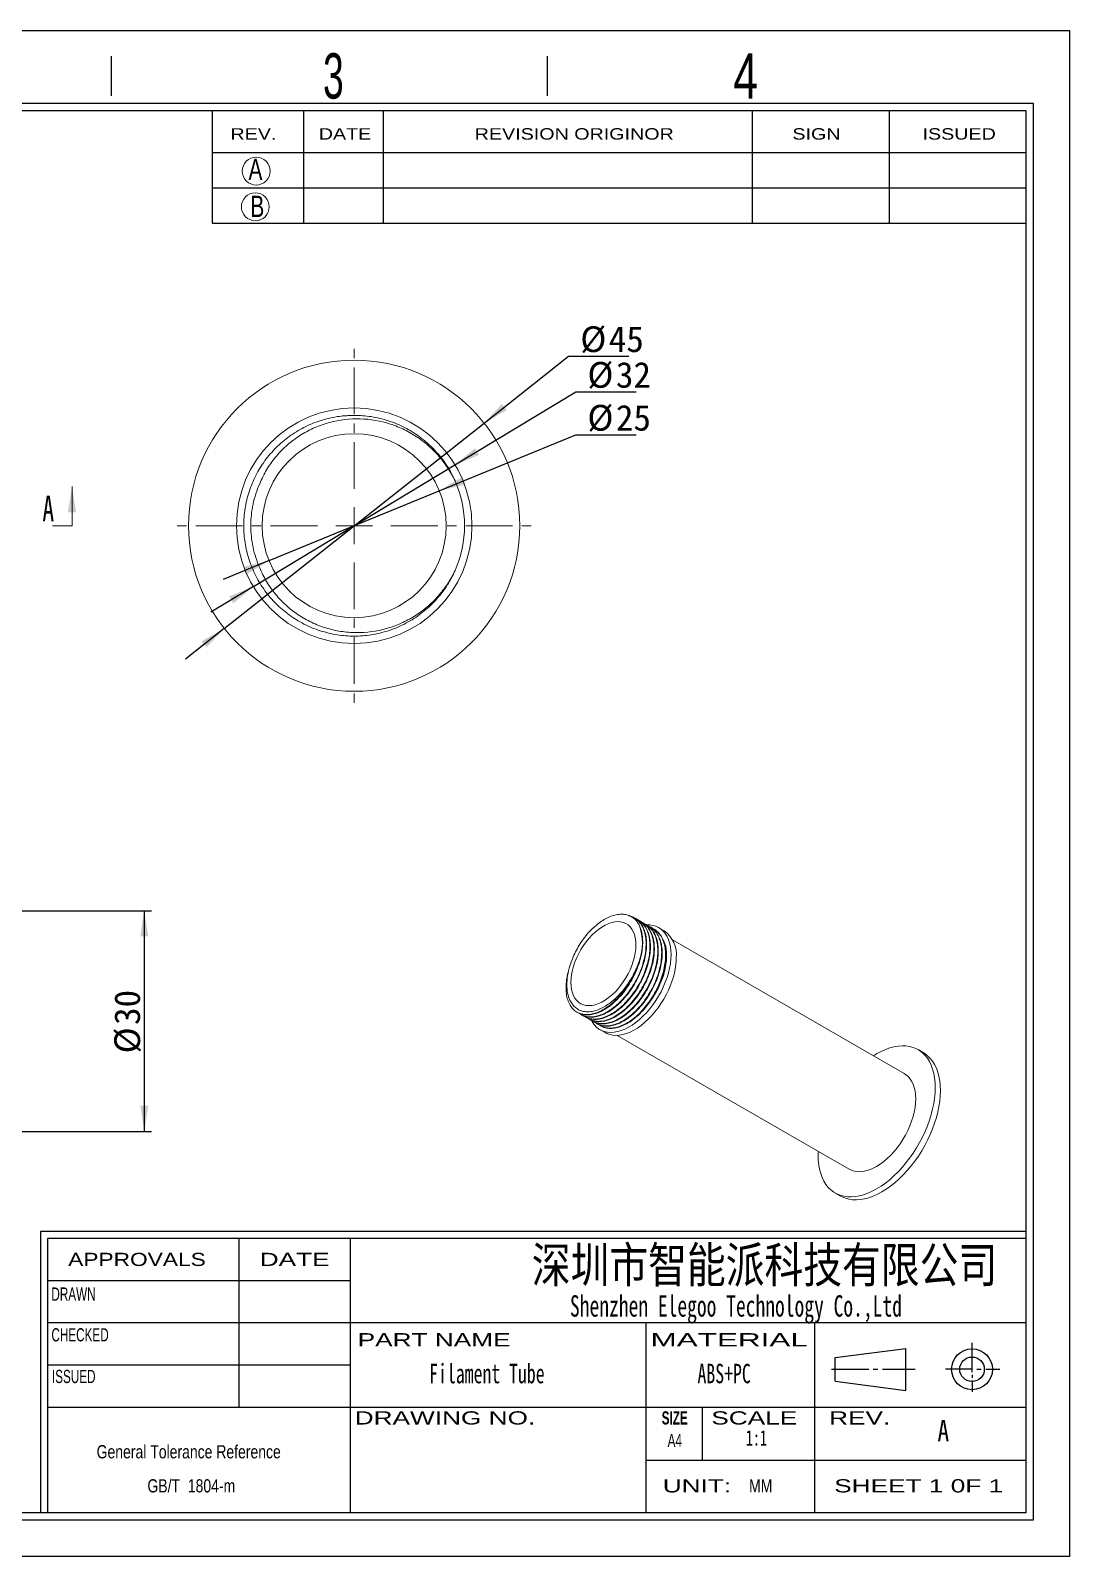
# Model space of a CAD drawing. Header units: millimetres. Extents: x 2 to 295, y 1 to 209.
# Drawn here: x 154 to 295.1, y 1.3 to 208.7 of the extents above; entities that cross this region are included whole.
import ezdxf

# ---------------------------------------------------------------- set-up
doc = ezdxf.new("R2010")
doc.units = ezdxf.units.MM
doc.linetypes.add('CENTER', pattern=[10.16, 6.35, -1.27, 1.27, -1.27])
doc.layers.add('DIM', color=5, linetype='Continuous')
doc.layers.add('SLD-0', color=179, linetype='Continuous')
doc.layers.add('中心线', color=1, linetype='CENTER', lineweight=15)
doc.styles.add('SLDTEXTSTYLE0', font='SIMSUN.TTC', dxfattribs={"width": 0.67})
doc.styles.add('SLDTEXTSTYLE1', font='SIMSUN.TTC', dxfattribs={"width": 0.67})
doc.styles.add('SLDTEXTSTYLE10', font='SIMSUN.TTC', dxfattribs={"width": 0.8, "bigfont": 'bigfont'})
doc.styles.add('SLDTEXTSTYLE11', font='SIMSUN.TTC', dxfattribs={"width": 0.8})
doc.styles.add('SLDTEXTSTYLE12', font='SIMKAI.TTF', dxfattribs={"width": 0.67})
doc.styles.add('SLDTEXTSTYLE13', font='SIMSUN.TTC')
doc.styles.add('SLDTEXTSTYLE14', font='仿宋_GB2312', dxfattribs={"width": 0.67})
doc.styles.add('SLDTEXTSTYLE2', font='ARIAL.TTF', dxfattribs={"width": 0.63516})
doc.styles.add('SLDTEXTSTYLE3', font='GOTHIC.TTF', dxfattribs={"width": 0.7304})
doc.styles.add('SLDTEXTSTYLE4', font='GOTHIC.TTF', dxfattribs={"width": 0.61171})
doc.styles.add('SLDTEXTSTYLE5', font='ARIALBD.TTF', dxfattribs={"width": 0.63516})
doc.styles.add('SLDTEXTSTYLE6', font='ARIAL.TTF', dxfattribs={"width": 1.422})
doc.styles.add('SLDTEXTSTYLE7', font='ARIAL.TTF', dxfattribs={"width": 0.7584})
doc.styles.add('SLDTEXTSTYLE8', font='ARIAL.TTF', dxfattribs={"width": 1.2324})
doc.styles.add('SLDTEXTSTYLE9', font='ARIAL.TTF', dxfattribs={"width": 1.7064})
doc.dimstyles.new('SLDDIMSTYLE1', dxfattribs={"dimtxt": 3.5, "dimasz": 3.5, "dimexe": 0, "dimexo": 0.0625, "dimgap": 0.875, "dimtad": 2, "dimrnd": 1e-09, "dimzin": 12, "dimdsep": 46, "dimtxsty": 'SLDTEXTSTYLE0', "dimsah": 1, "dimcen": 0.09, "dimadec": 0, "dimazin": 3, "dimtfac": 1, "dimtofl": 0, "dimtmove": 0, "dimatfit": 3, "dimfxl": 0, "dimfrac": 2, "dimtolj": 1, "dimtzin": 12, "dimarcsym": 0})
doc.dimstyles.new('SLDDIMSTYLE3', dxfattribs={"dimtxt": 3.5, "dimasz": 3.5, "dimexe": 0, "dimexo": 0.0625, "dimgap": 0.875, "dimtad": 0, "dimtih": 1, "dimtoh": 1, "dimrnd": 1e-09, "dimzin": 12, "dimdsep": 46, "dimtxsty": 'SLDTEXTSTYLE0', "dimsah": 1, "dimcen": 0, "dimadec": 0, "dimazin": 3, "dimtfac": 1, "dimtmove": 0, "dimatfit": 3, "dimfxl": 0, "dimfrac": 2, "dimtolj": 1, "dimtzin": 12, "dimarcsym": 0})

# ---------------------------------------------------------------- blocks, each defined once
blk = doc.blocks.new('SW_NOTE_1')
at = {"layer": 'SLD-0', "color": 0, "char_height": 1.7927, "attachment_point": 2, "style": 'SLDTEXTSTYLE7'}
for s, insert in [('General Tolerance Reference ', (13.02, 2.31)), (' GB/T  1804-m', (13.11, -2.32))]:
    blk.add_mtext(s, dxfattribs=dict(at, insert=insert))
blk = doc.blocks.new('_D_4')
at = {"layer": 'DIM'}
for p, q in [((209.5, 146.12), (228.04, 153.73)), ((228.04, 153.73), (236.22, 153.73)), ((186.37, 136.63), (209.5, 146.12)), ((186.37, 136.63), (180.14, 134.07))]:
    blk.add_line(p, q, dxfattribs=at)
for points in [[(209.5, 146.12), (212.94, 146.95), (212.53, 147.95)], [(186.37, 136.63), (182.93, 135.8), (183.34, 134.8)]]:
    blk.add_solid(points, dxfattribs=at)
at = {"layer": 'DIM', "char_height": 3.5, "attachment_point": 1, "style": 'SLDTEXTSTYLE13'}
for s, insert in [('%%c', (229.62, 157.8)), ('25', (233.49, 157.8))]:
    blk.add_mtext(s, dxfattribs=dict(at, insert=insert))
blk = doc.blocks.new('_D_5')
at = {"layer": 'DIM'}
for p, q in [((211.63, 149.65), (228.04, 159.56)), ((228.04, 159.56), (236.22, 159.56)), ((184.24, 133.1), (211.63, 149.65)), ((184.24, 133.1), (178.48, 129.63))]:
    blk.add_line(p, q, dxfattribs=at)
for points in [[(211.63, 149.65), (214.9, 151), (214.35, 151.92)], [(184.24, 133.1), (180.96, 131.76), (181.52, 130.83)]]:
    blk.add_solid(points, dxfattribs=at)
at = {"layer": 'DIM', "char_height": 3.5, "attachment_point": 1, "style": 'SLDTEXTSTYLE13'}
for s, insert in [('%%c', (229.62, 163.63)), ('32', (233.49, 163.63))]:
    blk.add_mtext(s, dxfattribs=dict(at, insert=insert))
blk = doc.blocks.new('_D_6')
at = {"layer": 'DIM'}
for p, q in [((215.58, 155.33), (227.07, 164.41)), ((227.07, 164.41), (235.25, 164.41)), ((180.28, 127.42), (215.58, 155.33)), ((180.28, 127.42), (175, 123.25))]:
    blk.add_line(p, q, dxfattribs=at)
for points in [[(215.58, 155.33), (218.66, 157.08), (218, 157.92)], [(180.28, 127.42), (177.2, 125.67), (177.87, 124.83)]]:
    blk.add_solid(points, dxfattribs=at)
at = {"layer": 'DIM', "char_height": 3.5, "attachment_point": 1, "style": 'SLDTEXTSTYLE13'}
for s, insert in [('%%c', (228.65, 168.48)), ('45', (232.52, 168.48))]:
    blk.add_mtext(s, dxfattribs=dict(at, insert=insert))
blk = doc.blocks.new('SW_CENTERMARKSYMBOL_0')
at = {"layer": '中心线', "color": 0}
for p, q in [((0, 5), (0, 25)), ((0, 0), (0, 2.5)), ((-5, 0), (-25, 0)), ((0, 0), (-2.5, 0)), ((0, 0), (0, -2.5)), ((0, 0), (2.5, 0)), ((5, 0), (25, 0)), ((0, -5), (0, -25))]:
    blk.add_line(p, q, dxfattribs=at)
blk = doc.blocks.new('_D_7')
at = {"layer": 'DIM'}
for p, q in [((145.69, 89.06), (170.42, 89.06)), ((169.42, 89.06), (169.42, 59.06)), ((145.69, 59.06), (170.42, 59.06))]:
    blk.add_line(p, q, dxfattribs=at)
for points in [[(169.42, 89.06), (168.88, 85.56), (169.96, 85.56)], [(169.42, 59.06), (169.96, 62.56), (168.88, 62.56)]]:
    blk.add_solid(points, dxfattribs=at)
at = {"layer": 'DIM', "char_height": 3.5, "attachment_point": 1, "rotation": 90, "style": 'SLDTEXTSTYLE13'}
for s, insert in [('30', (165.35, 73.53)), ('%%c', (165.35, 69.66))]:
    blk.add_mtext(s, dxfattribs=dict(at, insert=insert))

msp = doc.modelspace()

# ---------------------------------------------------------------- linework, layer by layer
at = {"color": 7, "linetype": 'Continuous', "lineweight": 15}
for p, q in [((196.928, 156.298), (196.314, 156.289)), ((236.037, 88.067), (235.966, 88.108)), ((236.567, 87.761), (236.497, 87.802)), ((237.098, 87.455), (237.027, 87.496)), ((237.628, 87.149), (237.557, 87.19)), ((238.158, 86.843), (238.088, 86.884)), ((238.689, 86.537), (238.618, 86.577)), ((240.03, 86.339), (239.323, 86.748)), ((272.661, 66.925), (241.172, 85.103)), ((228.202, 75.27), (228.273, 75.23)), ((228.732, 74.964), (228.803, 74.923)), ((229.263, 74.658), (229.333, 74.617)), ((229.793, 74.352), (229.864, 74.311)), ((230.323, 74.046), (230.394, 74.005)), ((230.854, 73.74), (230.924, 73.699)), ((231.324, 72.891), (232.031, 72.483)), ((231.384, 73.434), (231.455, 73.393)), ((233.673, 72.112), (265.161, 53.934)), ((275.243, 69.764), (274.536, 70.173)), ((260.956, 55.837), (260.969, 56.355)), ((263.287, 50.686), (263.994, 50.278))]:
    msp.add_line(p, q, dxfattribs=at)
at = {"color": 7, "linetype": 'Continuous', "lineweight": 0}
for q in [(159.603, 146.696), (156.943, 141.376)]:
    msp.add_line((159.603, 141.376), q, dxfattribs=at)
at = {"color": 7, "linetype": 'Continuous', "lineweight": 15, "flags": 128}
for points in [[(236.207, 84.411), (236.185, 83.882), (236.117, 83.332), (236.005, 82.767), (235.849, 82.192), (235.652, 81.614), (235.415, 81.039), (235.141, 80.472), (234.833, 79.919), (234.493, 79.386), (234.126, 78.879), (233.734, 78.402), (233.323, 77.961), (232.896, 77.559), (232.457, 77.202), (232.012, 76.893), (231.564, 76.634), (231.119, 76.429), (230.68, 76.28), (230.253, 76.188), (229.842, 76.155), (229.45, 76.18), (229.083, 76.263), (228.743, 76.404), (228.435, 76.6), (228.161, 76.851), (227.924, 77.153), (227.727, 77.503), (227.571, 77.898), (227.459, 78.334), (227.391, 78.806), (227.369, 79.309), (227.391, 79.838), (227.459, 80.388), (227.571, 80.954), (227.727, 81.528), (227.924, 82.106), (228.161, 82.682), (228.435, 83.249), (228.743, 83.801), (229.083, 84.334), (229.45, 84.842), (229.842, 85.318), (230.253, 85.76), (230.68, 86.161), (231.119, 86.518), (231.564, 86.828), (232.012, 87.086), (232.457, 87.291), (232.896, 87.44), (233.323, 87.532), (233.734, 87.566), (234.126, 87.541), (234.493, 87.457), (234.833, 87.317), (235.141, 87.12), (235.415, 86.87), (235.652, 86.568), (235.849, 86.217), (236.005, 85.822), (236.117, 85.387), (236.185, 84.915), (236.207, 84.411)], [(240.98, 83.085), (240.958, 83.649), (240.892, 84.184), (240.782, 84.684), (240.63, 85.147), (240.436, 85.567), (240.202, 85.943), (239.929, 86.271), (239.621, 86.548), (239.279, 86.773), (238.906, 86.943), (238.505, 87.057), (238.079, 87.115), (237.711, 87.12)], [(230.157, 74.178), (230.324, 73.877), (230.577, 73.525), (230.868, 73.223), (231.193, 72.971), (231.551, 72.774), (231.938, 72.631), (232.352, 72.545), (232.789, 72.516), (233.246, 72.544), (233.719, 72.629), (234.205, 72.77), (234.699, 72.966), (235.198, 73.216), (235.699, 73.518), (236.196, 73.869), (236.687, 74.266), (237.167, 74.707), (237.632, 75.188), (238.079, 75.705), (238.505, 76.255), (238.906, 76.832), (239.279, 77.433), (239.621, 78.052), (239.929, 78.685), (240.202, 79.327), (240.436, 79.973), (240.63, 80.618), (240.782, 81.256), (240.892, 81.884), (240.958, 82.495), (240.98, 83.085)], [(232.031, 72.483), (232.258, 72.366), (232.645, 72.223), (233.059, 72.137), (233.496, 72.108), (233.953, 72.136), (234.426, 72.221), (234.912, 72.362), (235.406, 72.558), (235.906, 72.808), (236.406, 73.11), (236.903, 73.461), (237.394, 73.858), (237.874, 74.299), (238.339, 74.78), (238.787, 75.297), (239.212, 75.847), (239.613, 76.424), (239.986, 77.025), (240.328, 77.644), (240.636, 78.277), (240.909, 78.919), (241.143, 79.565), (241.337, 80.21), (241.489, 80.848), (241.599, 81.475), (241.665, 82.087), (241.688, 82.677)], [(268.468, 69.345), (268.911, 69.616), (269.506, 69.933), (270.097, 70.197), (270.681, 70.407), (271.256, 70.561), (271.817, 70.658), (272.363, 70.698), (272.889, 70.681), (273.392, 70.606), (273.871, 70.475), (274.322, 70.287), (274.743, 70.044), (275.131, 69.747), (275.484, 69.399), (275.8, 69), (276.078, 68.553), (276.316, 68.06), (276.513, 67.525), (276.667, 66.951), (276.777, 66.34), (276.844, 65.695), (276.866, 65.022), (276.844, 64.322), (276.777, 63.601), (276.667, 62.863), (276.513, 62.11), (276.316, 61.348), (276.078, 60.581), (275.8, 59.814), (275.484, 59.049), (275.131, 58.292), (274.743, 57.548), (274.322, 56.819), (273.871, 56.111), (273.392, 55.427), (272.889, 54.77), (272.363, 54.146), (271.817, 53.556), (271.256, 53.005), (270.681, 52.496), (270.097, 52.03), (269.506, 51.612), (268.911, 51.243), (268.317, 50.926), (267.726, 50.662), (267.141, 50.452), (266.566, 50.298), (266.005, 50.201), (265.46, 50.161), (264.934, 50.178), (264.43, 50.253), (263.951, 50.384), (263.5, 50.572), (263.08, 50.815), (262.692, 51.112), (262.338, 51.46), (262.022, 51.859), (261.744, 52.306), (261.506, 52.799), (261.31, 53.334), (261.156, 53.908), (261.045, 54.519), (260.978, 55.164), (260.956, 55.837), (260.956, 55.837)], [(275.243, 69.764), (275.45, 69.636), (275.838, 69.339), (276.191, 68.99), (276.507, 68.591), (276.785, 68.145), (277.023, 67.652), (277.22, 67.117), (277.374, 66.543), (277.484, 65.931), (277.551, 65.287), (277.573, 64.614), (277.551, 63.914), (277.484, 63.193), (277.374, 62.454), (277.22, 61.702), (277.023, 60.94), (276.785, 60.173), (276.507, 59.405), (276.191, 58.641), (275.838, 57.884), (275.45, 57.14), (275.029, 56.411), (274.578, 55.703), (274.099, 55.018), (273.596, 54.362), (273.07, 53.737), (272.525, 53.148), (271.963, 52.597), (271.388, 52.087), (270.804, 51.622), (270.213, 51.204), (269.618, 50.835), (269.024, 50.518), (268.433, 50.253), (267.848, 50.044), (267.274, 49.89), (266.712, 49.792), (266.167, 49.752), (265.641, 49.77), (265.137, 49.844), (264.658, 49.976), (264.208, 50.164), (263.994, 50.278)], [(272.661, 66.925), (272.83, 66.818), (273.143, 66.563), (273.42, 66.256), (273.658, 65.9), (273.856, 65.497), (274.012, 65.05), (274.124, 64.564), (274.192, 64.043), (274.214, 63.491), (274.192, 62.913), (274.124, 62.314), (274.012, 61.698), (273.856, 61.072), (273.658, 60.44), (273.42, 59.809), (273.143, 59.182), (272.83, 58.566), (272.484, 57.966), (272.107, 57.387), (271.703, 56.834), (271.275, 56.312), (270.827, 55.825), (270.362, 55.377), (269.886, 54.972), (269.4, 54.614), (268.911, 54.305), (268.422, 54.049), (267.937, 53.847), (267.46, 53.701), (266.995, 53.613), (266.547, 53.583), (266.119, 53.611), (265.715, 53.697), (265.338, 53.841), (265.161, 53.934)]]:
    msp.add_lwpolyline(points, dxfattribs=at)
at = {"color": 7, "linetype": 'Continuous', "lineweight": 15}
for radius in [22.5, 16, 12.5]:
    msp.add_circle((197.934, 141.376), radius, dxfattribs=at)
for centre, radius, start, end in [((197.934, 141.376), 15, 336.03777, 23.96157), ((230.227, 84.658), 6.873, 338.7859, 21.21353), ((237.714, 83.085), 3.994, 354.12827, 54.55955)]:
    msp.add_arc(centre, radius, start, end, dxfattribs=at)
for points, knots in [([(211.641, 135.284), (211.37, 134.728), (210.829, 133.619), (209.773, 132.11), (208.453, 130.615), (206.799, 129.2), (204.781, 127.96), (202.579, 127.048), (200.276, 126.498), (197.934, 126.316), (195.593, 126.498), (193.289, 127.048), (191.087, 127.96), (189.069, 129.2), (187.285, 130.727), (185.758, 132.512), (184.517, 134.529), (183.605, 136.731), (183.056, 139.035), (182.874, 141.376), (183.056, 143.718), (183.605, 146.022), (184.517, 148.224), (185.758, 150.241), (187.285, 152.026), (189.069, 153.553), (191.087, 154.793), (193.289, 155.705), (195.593, 156.255), (197.934, 156.437), (200.276, 156.255), (202.58, 155.705), (204.782, 154.793), (206.798, 153.552), (208.588, 152.028), (210.092, 150.233), (211.061, 148.792), (211.412, 147.915), (211.469, 147.772)], [0, 0, 0, 0, 0.0228394, 0.0454696, 0.0677268, 0.096329, 0.1254688, 0.1547922, 0.183932, 0.2125342, 0.2411364, 0.2702762, 0.2995997, 0.3287395, 0.3573417, 0.3859439, 0.4150837, 0.4444072, 0.473547, 0.5021492, 0.5307514, 0.5598912, 0.5892147, 0.6183545, 0.6469567, 0.6755589, 0.7046987, 0.7340222, 0.763162, 0.7917642, 0.8203664, 0.8495062, 0.8788297, 0.9079694, 0.9365717, 0.9651739, 0.9943137, 1, 1, 1, 1]), ([(185.097, 147.081), (185.364, 147.733), (185.677, 148.361), (186.398, 149.568), (186.801, 150.141), (187.683, 151.214), (188.162, 151.716), (188.938, 152.42), (189.207, 152.647), (189.76, 153.079), (190.043, 153.283), (190.911, 153.864), (191.514, 154.208), (192.456, 154.657), (192.776, 154.795), (193.429, 155.05), (193.762, 155.166), (195.431, 155.68), (196.804, 155.893), (199.617, 155.916), (200.992, 155.73), (202.674, 155.252), (203.01, 155.144), (203.668, 154.905), (203.992, 154.774), (204.944, 154.35), (205.556, 154.023), (206.439, 153.468), (206.728, 153.271), (207.293, 152.857), (207.57, 152.638), (208.369, 151.96), (208.864, 151.473), (209.786, 150.436), (210.212, 149.884), (210.991, 148.713), (211.338, 148.103), (211.641, 147.468)], [0, 0, 0, 0, 0.0625, 0.0625, 0.125, 0.125, 0.1875, 0.1875, 0.21875, 0.21875, 0.25, 0.25, 0.3125, 0.3125, 0.34375, 0.34375, 0.375, 0.375, 0.5, 0.5, 0.625, 0.625, 0.65625, 0.65625, 0.6875, 0.6875, 0.75, 0.75, 0.78125, 0.78125, 0.8125, 0.8125, 0.875, 0.875, 0.9375, 0.9375, 1, 1, 1, 1]), ([(185.097, 135.671), (184.699, 136.567), (184.396, 137.503), (183.99, 139.417), (183.887, 140.397), (183.887, 142.354), (183.989, 143.333), (184.396, 145.25), (184.699, 146.186), (185.097, 147.081)], [0, 0, 0, 0, 0.25, 0.25, 0.5, 0.5, 0.75, 0.75, 1, 1, 1, 1]), ([(211.641, 135.284), (211.338, 134.65), (210.991, 134.04), (210.213, 132.869), (209.784, 132.315), (208.861, 131.275), (208.364, 130.789), (207.565, 130.111), (207.289, 129.892), (206.723, 129.478), (206.434, 129.281), (205.55, 128.726), (204.938, 128.4), (203.986, 127.976), (203.663, 127.846), (203.006, 127.607), (202.67, 127.499), (200.985, 127.021), (199.609, 126.836), (197.856, 126.851), (197.504, 126.866), (196.808, 126.923), (196.462, 126.964), (195.433, 127.124), (194.758, 127.279), (193.426, 127.69), (192.767, 127.947), (191.508, 128.548), (190.905, 128.892), (190.04, 129.472), (189.758, 129.676), (189.207, 130.106), (188.938, 130.333), (188.158, 131.04), (187.679, 131.543), (186.799, 132.616), (186.398, 133.184), (185.859, 134.087), (185.69, 134.397), (185.376, 135.025), (185.231, 135.346), (185.097, 135.671)], [0, 0, 0, 0, 0.0625, 0.0625, 0.125, 0.125, 0.1875, 0.1875, 0.21875, 0.21875, 0.25, 0.25, 0.3125, 0.3125, 0.34375, 0.34375, 0.375, 0.375, 0.5, 0.5, 0.53125, 0.53125, 0.5625, 0.5625, 0.625, 0.625, 0.6875, 0.6875, 0.75, 0.75, 0.78125, 0.78125, 0.8125, 0.8125, 0.875, 0.875, 0.9375, 0.9375, 0.96875, 0.96875, 1, 1, 1, 1]), ([(227.25, 81.569), (227.344, 81.89), (227.455, 82.21), (227.709, 82.85), (227.852, 83.166), (228.164, 83.784), (228.333, 84.087), (228.607, 84.533), (228.703, 84.68), (228.898, 84.97), (228.998, 85.111), (229.305, 85.525), (229.518, 85.788), (229.851, 86.164), (229.964, 86.286), (230.195, 86.523), (230.313, 86.639), (230.903, 87.189), (231.388, 87.556), (232.383, 88.14), (232.869, 88.344), (233.464, 88.493), (233.583, 88.517), (233.815, 88.554), (233.93, 88.567), (234.266, 88.588), (234.483, 88.579), (234.795, 88.533), (234.897, 88.511), (235.097, 88.458), (235.195, 88.425), (235.477, 88.311), (235.652, 88.213), (235.978, 87.978), (236.129, 87.84), (236.404, 87.521), (236.527, 87.342), (236.634, 87.145)], [0, 0, 0, 0, 0.0625, 0.0625, 0.125, 0.125, 0.1875, 0.1875, 0.21875, 0.21875, 0.25, 0.25, 0.3125, 0.3125, 0.34375, 0.34375, 0.375, 0.375, 0.5, 0.5, 0.625, 0.625, 0.65625, 0.65625, 0.6875, 0.6875, 0.75, 0.75, 0.78125, 0.78125, 0.8125, 0.8125, 0.875, 0.875, 0.9375, 0.9375, 1, 1, 1, 1]), ([(236.634, 87.145), (236.73, 86.928), (236.922, 86.496), (237.081, 85.733), (237.146, 84.876), (237.096, 83.913), (236.916, 82.853), (236.607, 81.76), (236.182, 80.675), (235.655, 79.627), (235.037, 78.632), (234.337, 77.706), (233.572, 76.877), (232.771, 76.174), (231.956, 75.615), (231.141, 75.204), (230.34, 74.949), (229.576, 74.867), (228.871, 74.945), (228.471, 75.135), (228.273, 75.23)], [0, 0, 0, 0, 0.0508262, 0.1012428, 0.1507726, 0.2066875, 0.2636533, 0.3209782, 0.377944, 0.4338589, 0.4897737, 0.5467395, 0.6040644, 0.6610302, 0.7169451, 0.7728599, 0.8298257, 0.8871506, 0.9441164, 1, 1, 1, 1]), ([(235.248, 88.383), (235.275, 88.38), (235.541, 88.345), (235.977, 88.124), (236.536, 87.713), (236.986, 87.131), (237.323, 86.411), (237.531, 85.574), (237.608, 84.648), (237.556, 83.648), (237.375, 82.587), (237.067, 81.494), (236.642, 80.409), (236.114, 79.362), (235.496, 78.367), (234.796, 77.441), (234.032, 76.611), (233.231, 75.909), (232.416, 75.349), (231.6, 74.938), (230.8, 74.685), (230.034, 74.598), (229.339, 74.692), (228.828, 74.872), (228.589, 75.071), (228.521, 75.129)], [0, 0, 0, 0, 0.0052844, 0.0512163, 0.0971482, 0.1439434, 0.1910336, 0.2378288, 0.2837607, 0.3296926, 0.3764878, 0.423578, 0.4703732, 0.5163051, 0.562237, 0.6090322, 0.6561224, 0.7029176, 0.7488495, 0.7947814, 0.8415766, 0.8886668, 0.935462, 0.9813939, 1, 1, 1, 1]), ([(236.037, 88.067), (236.037, 88.067), (236.25, 87.979), (236.598, 87.657), (237.059, 87.094), (237.393, 86.369), (237.601, 85.534), (237.678, 84.607), (237.627, 83.607), (237.446, 82.546), (237.137, 81.453), (236.712, 80.369), (236.185, 79.321), (235.567, 78.326), (234.867, 77.4), (234.102, 76.57), (233.301, 75.868), (232.486, 75.308), (231.671, 74.898), (230.87, 74.643), (230.107, 74.561), (229.402, 74.639), (229.001, 74.829), (228.803, 74.924)], [0, 0, 0, 0, 0.0000276, 0.0494074, 0.0997152, 0.1503401, 0.2006479, 0.2500276, 0.2994074, 0.3497152, 0.4003401, 0.4506479, 0.5000276, 0.5494074, 0.5997152, 0.6503401, 0.7006479, 0.7500276, 0.7994074, 0.8497152, 0.9003401, 0.9506479, 1, 1, 1, 1]), ([(236.25, 87.904), (236.333, 87.873), (236.633, 87.759), (237.061, 87.397), (237.518, 86.827), (237.853, 86.104), (238.061, 85.268), (238.138, 84.342), (238.086, 83.342), (237.906, 82.281), (237.597, 81.188), (237.172, 80.103), (236.645, 79.056), (236.027, 78.061), (235.327, 77.135), (234.562, 76.305), (233.761, 75.603), (232.946, 75.043), (232.131, 74.632), (231.33, 74.379), (230.564, 74.292), (229.869, 74.386), (229.359, 74.566), (229.12, 74.765), (229.051, 74.822)], [0, 0, 0, 0, 0.0184601, 0.0659778, 0.1143886, 0.1631045, 0.2115153, 0.259033, 0.3065507, 0.3549614, 0.4036774, 0.4520882, 0.4996058, 0.5471235, 0.5955343, 0.6442503, 0.692661, 0.7401787, 0.7876964, 0.8361071, 0.8848231, 0.9332339, 0.9807516, 1, 1, 1, 1]), ([(236.567, 87.761), (236.568, 87.761), (236.78, 87.673), (237.129, 87.35), (237.589, 86.788), (237.923, 86.063), (238.132, 85.228), (238.209, 84.301), (238.157, 83.301), (237.976, 82.24), (237.668, 81.147), (237.243, 80.062), (236.715, 79.015), (236.097, 78.02), (235.397, 77.094), (234.633, 76.264), (233.832, 75.562), (233.017, 75.002), (232.202, 74.591), (231.4, 74.337), (230.637, 74.255), (229.932, 74.332), (229.532, 74.523), (229.333, 74.617)], [0, 0, 0, 0, 0.0000276, 0.0494074, 0.0997152, 0.1503401, 0.2006479, 0.2500276, 0.2994074, 0.3497152, 0.4003401, 0.4506479, 0.5000276, 0.5494074, 0.5997152, 0.6503401, 0.7006479, 0.7500276, 0.7994074, 0.8497152, 0.9003401, 0.9506479, 1, 1, 1, 1]), ([(236.78, 87.598), (236.864, 87.566), (237.164, 87.453), (237.592, 87.091), (238.048, 86.521), (238.383, 85.798), (238.591, 84.962), (238.668, 84.036), (238.617, 83.036), (238.436, 81.975), (238.127, 80.882), (237.702, 79.797), (237.175, 78.75), (236.557, 77.755), (235.857, 76.829), (235.092, 75.999), (234.291, 75.296), (233.476, 74.737), (232.661, 74.326), (231.86, 74.073), (231.094, 73.986), (230.399, 74.08), (229.889, 74.26), (229.65, 74.459), (229.581, 74.516)], [0, 0, 0, 0, 0.0184601, 0.0659778, 0.1143886, 0.1631045, 0.2115153, 0.259033, 0.3065507, 0.3549614, 0.4036774, 0.4520882, 0.4996058, 0.5471235, 0.5955343, 0.6442503, 0.692661, 0.7401787, 0.7876964, 0.8361071, 0.8848231, 0.9332339, 0.9807516, 1, 1, 1, 1]), ([(237.098, 87.455), (237.098, 87.455), (237.31, 87.367), (237.659, 87.044), (238.12, 86.482), (238.454, 85.757), (238.662, 84.922), (238.739, 83.995), (238.687, 82.995), (238.507, 81.934), (238.198, 80.841), (237.773, 79.756), (237.246, 78.709), (236.628, 77.714), (235.928, 76.788), (235.163, 75.958), (234.362, 75.256), (233.547, 74.696), (232.732, 74.285), (231.931, 74.031), (231.167, 73.948), (230.462, 74.026), (230.062, 74.217), (229.864, 74.311)], [0, 0, 0, 0, 0.00002763, 0.04940735, 0.09971516, 0.15034011, 0.20064792, 0.25002763, 0.29940735, 0.34971516, 0.40034011, 0.45064792, 0.50002763, 0.54940735, 0.59971516, 0.65034011, 0.70064792, 0.75002763, 0.79940735, 0.84971516, 0.90034011, 0.95064792, 1, 1, 1, 1]), ([(237.31, 87.292), (237.394, 87.26), (237.694, 87.147), (238.122, 86.785), (238.578, 86.215), (238.914, 85.492), (239.122, 84.656), (239.199, 83.73), (239.147, 82.729), (238.966, 81.669), (238.658, 80.576), (238.233, 79.491), (237.705, 78.443), (237.087, 77.449), (236.387, 76.522), (235.623, 75.693), (234.822, 74.99), (234.007, 74.431), (233.191, 74.02), (232.391, 73.767), (231.625, 73.68), (230.93, 73.774), (230.419, 73.954), (230.18, 74.153), (230.112, 74.21)], [0, 0, 0, 0, 0.01846014, 0.06597781, 0.11438859, 0.16310454, 0.21151531, 0.25903299, 0.30655067, 0.35496144, 0.4036774, 0.45208817, 0.49960585, 0.54712352, 0.59553429, 0.64425025, 0.69266102, 0.7401787, 0.78769638, 0.83610715, 0.88482311, 0.93323388, 0.98075155, 1, 1, 1, 1]), ([(237.628, 87.149), (237.628, 87.149), (237.841, 87.061), (238.189, 86.738), (238.65, 86.176), (238.984, 85.451), (239.192, 84.615), (239.269, 83.689), (239.218, 82.689), (239.037, 81.628), (238.728, 80.535), (238.303, 79.45), (237.776, 78.403), (237.158, 77.408), (236.458, 76.482), (235.693, 75.652), (234.892, 74.95), (234.077, 74.39), (233.262, 73.979), (232.461, 73.725), (231.698, 73.642), (230.993, 73.72), (230.592, 73.911), (230.394, 74.005)], [0, 0, 0, 0, 0.0000276, 0.0494074, 0.0997152, 0.1503401, 0.2006479, 0.2500276, 0.2994074, 0.3497152, 0.4003401, 0.4506479, 0.5000276, 0.5494074, 0.5997152, 0.6503401, 0.7006479, 0.7500276, 0.7994074, 0.8497152, 0.9003401, 0.9506479, 1, 1, 1, 1]), ([(237.841, 86.986), (237.924, 86.954), (238.224, 86.841), (238.652, 86.479), (239.109, 85.909), (239.444, 85.186), (239.652, 84.35), (239.729, 83.424), (239.677, 82.423), (239.497, 81.363), (239.188, 80.27), (238.763, 79.185), (238.236, 78.137), (237.618, 77.142), (236.918, 76.216), (236.153, 75.387), (235.352, 74.684), (234.537, 74.125), (233.722, 73.714), (232.921, 73.46), (232.155, 73.373), (231.46, 73.468), (230.95, 73.648), (230.711, 73.847), (230.642, 73.904)], [0, 0, 0, 0, 0.01846014, 0.06597781, 0.11438859, 0.16310454, 0.21151531, 0.25903299, 0.30655067, 0.35496144, 0.4036774, 0.45208817, 0.49960585, 0.54712352, 0.59553429, 0.64425025, 0.69266102, 0.7401787, 0.78769638, 0.83610715, 0.88482311, 0.93323388, 0.98075155, 1, 1, 1, 1]), ([(238.158, 86.843), (238.159, 86.843), (238.371, 86.755), (238.72, 86.432), (239.18, 85.869), (239.514, 85.144), (239.723, 84.309), (239.8, 83.383), (239.748, 82.382), (239.567, 81.322), (239.259, 80.229), (238.834, 79.144), (238.306, 78.097), (237.688, 77.102), (236.988, 76.175), (236.224, 75.346), (235.423, 74.643), (234.608, 74.084), (233.793, 73.673), (232.991, 73.419), (232.228, 73.336), (231.523, 73.414), (231.123, 73.605), (230.924, 73.699)], [0, 0, 0, 0, 0.0000276, 0.0494074, 0.0997152, 0.1503401, 0.2006479, 0.2500276, 0.2994074, 0.3497152, 0.4003401, 0.4506479, 0.5000276, 0.5494074, 0.5997152, 0.6503401, 0.7006479, 0.7500276, 0.7994074, 0.8497152, 0.9003401, 0.9506479, 1, 1, 1, 1]), ([(238.371, 86.68), (238.455, 86.648), (238.755, 86.535), (239.183, 86.173), (239.639, 85.602), (239.974, 84.879), (240.182, 84.044), (240.259, 83.117), (240.208, 82.117), (240.027, 81.056), (239.718, 79.963), (239.293, 78.879), (238.766, 77.831), (238.148, 76.836), (237.448, 75.91), (236.683, 75.08), (235.882, 74.378), (235.067, 73.819), (234.252, 73.407), (233.451, 73.154), (232.685, 73.067), (231.99, 73.162), (231.48, 73.342), (231.241, 73.541), (231.172, 73.598)], [0, 0, 0, 0, 0.01846014, 0.06597781, 0.11438859, 0.16310454, 0.21151531, 0.25903299, 0.30655067, 0.35496144, 0.4036774, 0.45208817, 0.49960585, 0.54712352, 0.59553429, 0.64425025, 0.69266102, 0.7401787, 0.78769638, 0.83610715, 0.88482311, 0.93323388, 0.98075155, 1, 1, 1, 1]), ([(238.689, 86.536), (238.689, 86.536), (238.901, 86.448), (239.25, 86.126), (239.711, 85.563), (240.045, 84.838), (240.253, 84.003), (240.33, 83.077), (240.278, 82.076), (240.098, 81.016), (239.789, 79.923), (239.364, 78.838), (238.837, 77.79), (238.219, 76.795), (237.519, 75.869), (236.754, 75.04), (235.953, 74.337), (235.138, 73.778), (234.323, 73.367), (233.522, 73.113), (232.758, 73.03), (232.053, 73.108), (231.653, 73.298), (231.455, 73.393)], [0, 0, 0, 0, 0.0000276, 0.0494074, 0.0997152, 0.1503401, 0.2006479, 0.2500276, 0.2994074, 0.3497152, 0.4003401, 0.4506479, 0.5000276, 0.5494074, 0.5997152, 0.6503401, 0.7006479, 0.7500276, 0.7994074, 0.8497152, 0.9003401, 0.9506479, 1, 1, 1, 1]), ([(239.353, 78.793), (239.511, 79.147), (239.829, 79.86), (240.152, 80.946), (240.351, 82.008), (240.407, 83.016), (240.318, 83.938), (240.153, 84.626), (239.972, 84.949), (239.917, 85.048)], [0, 0, 0, 0, 0.15276382, 0.3077296, 0.46269545, 0.61778212, 0.77289113, 0.93023282, 1, 1, 1, 1]), ([(236.634, 82.171), (236.542, 81.886), (236.358, 81.319), (235.995, 80.481), (235.539, 79.595), (234.966, 78.673), (234.266, 77.747), (233.501, 76.917), (232.7, 76.215), (231.885, 75.655), (231.07, 75.244), (230.269, 74.991), (229.504, 74.906), (228.805, 74.993), (228.186, 75.245), (227.659, 75.654), (227.234, 76.217), (226.925, 76.922), (226.745, 77.742), (226.692, 78.654), (226.777, 79.64), (226.906, 80.401), (227.043, 80.831), (227.066, 80.903)], [0, 0, 0, 0, 0.0403673, 0.0803648, 0.1197031, 0.1702559, 0.2217588, 0.2735863, 0.3250892, 0.375642, 0.4261947, 0.4776976, 0.5295252, 0.5810281, 0.6315809, 0.6821336, 0.7336365, 0.7854641, 0.836967, 0.8875197, 0.9380725, 0.9895754, 1, 1, 1, 1]), ([(227.25, 76.911), (227.109, 77.195), (227.002, 77.516), (226.858, 78.214), (226.822, 78.593), (226.822, 79.392), (226.858, 79.813), (227.002, 80.679), (227.109, 81.123), (227.25, 81.569)], [0, 0, 0, 0, 0.25, 0.25, 0.5, 0.5, 0.75, 0.75, 1, 1, 1, 1]), ([(236.634, 82.171), (236.527, 81.85), (236.404, 81.53), (236.129, 80.893), (235.978, 80.579), (235.651, 79.966), (235.476, 79.666), (235.193, 79.226), (235.095, 79.081), (234.895, 78.796), (234.793, 78.657), (234.481, 78.25), (234.264, 77.992), (233.928, 77.624), (233.814, 77.505), (233.581, 77.274), (233.462, 77.161), (232.867, 76.622), (232.38, 76.266), (231.761, 75.914), (231.636, 75.849), (231.39, 75.73), (231.268, 75.676), (230.904, 75.531), (230.665, 75.456), (230.194, 75.352), (229.961, 75.323), (229.516, 75.311), (229.303, 75.329), (228.997, 75.389), (228.897, 75.415), (228.703, 75.478), (228.607, 75.515), (228.332, 75.645), (228.162, 75.753), (227.851, 76.011), (227.71, 76.161), (227.519, 76.42), (227.459, 76.512), (227.348, 76.704), (227.297, 76.805), (227.25, 76.911)], [0, 0, 0, 0, 0.0625, 0.0625, 0.125, 0.125, 0.1875, 0.1875, 0.21875, 0.21875, 0.25, 0.25, 0.3125, 0.3125, 0.34375, 0.34375, 0.375, 0.375, 0.5, 0.5, 0.53125, 0.53125, 0.5625, 0.5625, 0.625, 0.625, 0.6875, 0.6875, 0.75, 0.75, 0.78125, 0.78125, 0.8125, 0.8125, 0.875, 0.875, 0.9375, 0.9375, 0.96875, 0.96875, 1, 1, 1, 1]), ([(240.034, 80.861), (240.031, 80.845), (239.974, 80.5), (239.759, 79.799), (239.488, 79.127), (239.353, 78.793)], [0, 0, 0, 0, 0.0228174, 0.5128444, 1, 1, 1, 1]), ([(238.261, 76.896), (238.284, 76.927), (238.465, 77.17), (238.737, 77.615), (239.079, 78.218), (239.262, 78.601), (239.353, 78.793)], [0, 0, 0, 0, 0.0538903, 0.4185461, 0.708068, 1, 1, 1, 1])]:
    msp.add_open_spline(points, degree=3, knots=knots, dxfattribs=at)
at = {"color": 7, "linetype": 'Continuous', "lineweight": 0}
msp.add_solid([(159.603, 146.696), (159.043, 143.196), (160.163, 143.196)], dxfattribs=at)
at = {"layer": 'SLD-0'}
for p, q in [((1.812, 208.674), (295.107, 208.674)), ((295.107, 208.674), (295.107, 1.294)), ((12.675, 197.811), (289.181, 197.811)), ((252.017, 197.811), (252.017, 182.514)), ((270.599, 197.811), (270.599, 182.514)), ((289.181, 197.811), (289.181, 7.219)), ((289.181, 7.219), (12.675, 7.219)), ((295.107, 1.294), (1.812, 1.294))]:
    msp.add_line(p, q, dxfattribs=at)
at = {"layer": 'SLD-0', "color": 6, "linetype": 'Continuous'}
for p, q in [((164.952, 199.786), (164.952, 205.169)), ((224.204, 199.786), (224.204, 205.169)), ((11.687, 198.799), (290.169, 198.799)), ((290.169, 198.799), (290.169, 6.231)), ((290.169, 6.231), (11.687, 6.231))]:
    msp.add_line(p, q, dxfattribs=at)
at = {"layer": 'SLD-0', "color": 179, "linetype": 'Continuous'}
for p, q in [((178.659, 197.811), (178.659, 182.514)), ((191.05, 197.811), (191.05, 182.514)), ((201.886, 197.811), (201.886, 182.514)), ((178.659, 192.074), (289.181, 192.074)), ((178.659, 187.294), (289.181, 187.294)), ((178.659, 182.514), (289.181, 182.514)), ((289.181, 45.462), (155.33, 45.462)), ((155.33, 45.462), (155.33, 7.219)), ((289.181, 44.506), (156.286, 44.506)), ((156.286, 44.506), (156.286, 7.219)), ((182.281, 44.506), (182.281, 21.56)), ((197.398, 44.506), (197.398, 7.219)), ((197.398, 38.77), (156.286, 38.77)), ((289.181, 33.033), (156.286, 33.033)), ((237.553, 33.033), (237.553, 7.219)), ((260.499, 7.219), (260.499, 33.033)), ((263.255, 28.354), (272.888, 29.538)), ((272.888, 23.846), (272.888, 29.538)), ((281.869, 26.35), (281.869, 30.316)), ((197.398, 27.297), (156.286, 27.297)), ((263.255, 25.106), (263.255, 28.354)), ((262.786, 26.733), (267.83, 26.733)), ((263.255, 25.106), (272.888, 23.846)), ((268.461, 26.733), (269.091, 26.733)), ((269.722, 26.733), (274.136, 26.733)), ((281.869, 26.733), (278.268, 26.733)), ((281.869, 25.966), (281.869, 25.583)), ((281.869, 25.2), (281.869, 23.667)), ((282.5, 26.733), (283.13, 26.733)), ((283.761, 26.733), (285.653, 26.733)), ((289.181, 21.56), (156.286, 21.56)), ((245.202, 21.56), (245.202, 14.39)), ((237.553, 14.39), (289.181, 14.39))]:
    msp.add_line(p, q, dxfattribs=at)
at = {"layer": 'SLD-0', "lineweight": 0}
for centre in [(184.622, 189.564), (184.499, 184.715)]:
    msp.add_circle(centre, 1.894, dxfattribs=at)
at = {"layer": 'SLD-0', "color": 179, "linetype": 'Continuous'}
for radius in [2.771, 1.669]:
    msp.add_circle((281.869, 26.733), radius, dxfattribs=at)

# ---------------------------------------------------------------- block references
at = {"layer": 'SLD-0', "color": 179}
msp.add_blockref('SW_NOTE_1', (162.438, 14.111), dxfattribs=at)
at = {"layer": '中心线'}
msp.add_blockref('SW_CENTERMARKSYMBOL_0', (197.934, 141.376), dxfattribs=at)

# ---------------------------------------------------------------- texts
at = {"color": 7, "linetype": 'Continuous', "insert": (155.58, 145.45), "char_height": 3.5, "attachment_point": 1, "style": 'SLDTEXTSTYLE14'}
msp.add_mtext('A', dxfattribs=at)
at = {"color": 7, "linetype": 'Continuous', "lineweight": 0, "attachment_point": 1}
for s, insert, char_height, style in [('Filament Tube', (208.127, 27.48), 2.64583, 'SLDTEXTSTYLE1'), ('ABS+PC', (244.574, 27.48), 2.6458, 'SLDTEXTSTYLE1'), ('1:1', (251.13, 18.473), 2.1167, 'SLDTEXTSTYLE0')]:
    msp.add_mtext(s, dxfattribs=dict(at, insert=insert, char_height=char_height, style=style))
at = {"layer": 'SLD-0'}
for s, insert, char_height, attachment_point, style in [('3', (193.707, 205.593), 6.172, 1, 'SLDTEXTSTYLE4'), ('4', (249.441, 205.587), 6.172, 1, 'SLDTEXTSTYLE3'), ('A', (183.578, 191.252), 2.903, 1, 'SLDTEXTSTYLE3'), ('B', (183.832, 186.237), 2.903, 1, 'SLDTEXTSTYLE3'), ('\\M+1905B圳\\M+18E73\\M+19271\\M+1945C\\M+19468\\M+189C8\\M+18B5A\\M+1974C\\M+18CC0\\M+18CF6\\M+18E69', (253.676, 43.337), 4.82808, 2, 'SLDTEXTSTYLE10'), ('A', (277.178, 19.854), 2.91, 1, 'SLDTEXTSTYLE11')]:
    msp.add_mtext(s, dxfattribs=dict(at, insert=insert, char_height=char_height, attachment_point=attachment_point, style=style))
at = {"layer": 'SLD-0', "color": 179}
for s, insert, char_height, attachment_point, style in [('REV.', (181.129, 195.4), 1.5536, 1, 'SLDTEXTSTYLE8'), ('DATE', (193.126, 195.4), 1.5536, 1, 'SLDTEXTSTYLE8'), ('REVISION ORIGINOR', (214.308, 195.4), 1.55363, 1, 'SLDTEXTSTYLE8'), ('SIGN', (257.466, 195.4), 1.5536, 1, 'SLDTEXTSTYLE8'), ('ISSUED', (275.148, 195.4), 1.5536, 1, 'SLDTEXTSTYLE8'), ('APPROVALS', (168.427, 42.563), 1.7927, 2, 'SLDTEXTSTYLE8'), ('DATE', (189.85, 42.563), 1.7927, 2, 'SLDTEXTSTYLE6'), ('DRAWN', (159.804, 37.853), 1.7927, 2, 'SLDTEXTSTYLE2'), ('Shenzhen Elegoo Technology Co.,Ltd', (249.798, 36.8), 2.91042, 2, 'SLDTEXTSTYLE12'), ('CHECKED', (160.696, 32.315), 1.7927, 2, 'SLDTEXTSTYLE2'), ('PART NAME', (208.794, 31.645), 1.7927, 2, 'SLDTEXTSTYLE6'), ('MATERIAL', (248.88, 31.645), 1.7927, 2, 'SLDTEXTSTYLE9'), ('ISSUED', (159.837, 26.654), 1.7927, 2, 'SLDTEXTSTYLE2'), ('DRAWING NO.', (210.268, 21.022), 1.79265, 2, 'SLDTEXTSTYLE6'), ('SIZE', (241.479, 21.022), 1.7927, 2, 'SLDTEXTSTYLE5'), ('SCALE', (252.289, 21.022), 1.7927, 2, 'SLDTEXTSTYLE6'), ('REV.', (266.61, 21.022), 1.7927, 2, 'SLDTEXTSTYLE6'), ('A4', (241.49, 17.953), 1.7927, 2, 'SLDTEXTSTYLE2'), ('UNIT:', (244.499, 11.791), 1.7927, 2, 'SLDTEXTSTYLE6'), ('MM', (253.161, 11.791), 1.7927, 2, 'SLDTEXTSTYLE7'), ('SHEET 1 0F 1', (274.62, 11.791), 1.79265, 2, 'SLDTEXTSTYLE6')]:
    msp.add_mtext(s, dxfattribs=dict(at, insert=insert, char_height=char_height, attachment_point=attachment_point, style=style))

# ---------------------------------------------------------------- dimensions: what is measured, and where the dimension line sits
at = {"layer": 'DIM'}
for p1, p2, picture, middle in [((215.584, 155.331), (180.284, 127.422), '_D_6', (231.95, 166.946)), ((211.63, 149.648), (184.238, 133.105), '_D_5', (232.92, 162.093)), ((209.498, 146.123), (186.37, 136.63), '_D_4', (232.92, 156.269))]:
    dim = msp.add_diameter_dim_2p(p1=p1, p2=p2, dimstyle='SLDDIMSTYLE3', dxfattribs=at)
    dim.commit()
    dim.dimension.update_dxf_attribs({"geometry": picture, "text_midpoint": middle, "dimtype": 163})
dim = msp.add_linear_dim(base=(169.418, 59.058), p1=(144.689, 89.058), p2=(144.689, 59.058), angle=90, text='%%c<>', dimstyle='SLDDIMSTYLE1', dxfattribs=at)
dim.commit()
dim.dimension.update_dxf_attribs({"geometry": '_D_7', "text_midpoint": (169.418, 72.952), "dimtype": 160})

doc.saveas('drawing.dxf')
